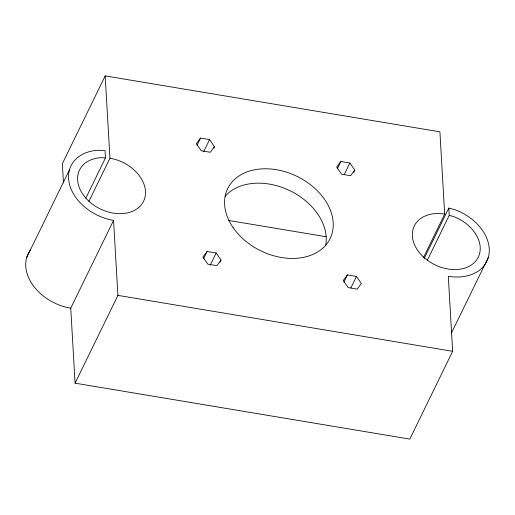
<?xml version="1.0" encoding="UTF-8"?>
<svg xmlns="http://www.w3.org/2000/svg" width="515" height="515" viewBox="0 0 515 515"><rect width="100%" height="100%" fill="white"/><g stroke="black" fill="none" stroke-linecap="round" stroke-linejoin="round"><path stroke-width="0.77" d="M423.626 257.307L444.683 214.131L439.907 131.827L105.176 75.905L62.354 163.699L63.467 182.876M26.69 257.506L69.512 169.712M85.799 198.23L105.453 157.931L105.034 150.618L98.474 150.219A45.114 32.78 26 0 0 69.203 183.057A45.114 32.78 26 0 0 113.558 220.394L117.909 295.378L75.093 383.173L409.824 439.095L452.646 351.301L448.295 276.31A45.114 32.78 26 0 0 489.147 253.219A45.114 32.78 26 0 0 455.453 209.856L448.81 208.047L424.244 258.427M88.889 201.384L109.953 158.208L105.176 75.905M75.093 383.173L70.742 308.189L113.558 220.394M197.013 145.269L200.515 138.084L209.566 139.597L214.452 146.685L213.757 148.12M203.605 151.809L209.566 139.597M203.592 258.665L207.101 251.481L216.145 252.994L221.038 260.081L219.982 262.238M210.191 265.206L216.145 252.994M337.338 168.714L340.84 161.523L349.891 163.036L354.777 170.13L353.728 172.287M344.284 174.534L349.891 163.036M343.917 282.111L347.425 274.92L356.47 276.433L361.363 283.527L357.204 289.108L348.159 287.595L343.267 280.501L347.425 274.92M350.863 287.93L356.47 276.433M427.476 259.985L449.235 215.367L448.81 208.047M451.455 333.051L488.31 257.494M200.515 138.084L196.363 143.666L201.256 150.753L210.3 152.266L214.452 146.685M207.101 251.481L202.942 257.062L207.835 264.15L216.879 265.663L221.038 260.081M340.84 161.523L336.688 167.105L341.58 174.199L350.625 175.712L354.777 170.13M105.453 157.931L101.223 157.674A35.619 25.879 26 0 0 86.578 198.932A35.619 25.879 26 0 0 142.964 202.376A35.619 25.879 26 0 0 109.953 158.208M228.647 220.459L326.175 236.752M117.909 295.378L452.646 351.301M449.235 215.367L453.522 216.532A35.619 25.879 26 0 1 473.291 263.538A35.619 25.879 26 0 1 416.204 248.018A35.619 25.879 26 0 1 444.683 214.131M225.087 196.35A56.985 41.406 26 0 1 290.318 190.891A56.985 41.406 26 0 1 325.557 245.829M70.742 308.189A45.114 32.78 26 0 1 30.501 249.846M233.173 227.694A56.985 41.406 26 0 0 327.192 243.402A56.985 41.406 26 0 0 276.362 169.705A56.985 41.406 26 0 0 233.173 227.694"/></g></svg>
